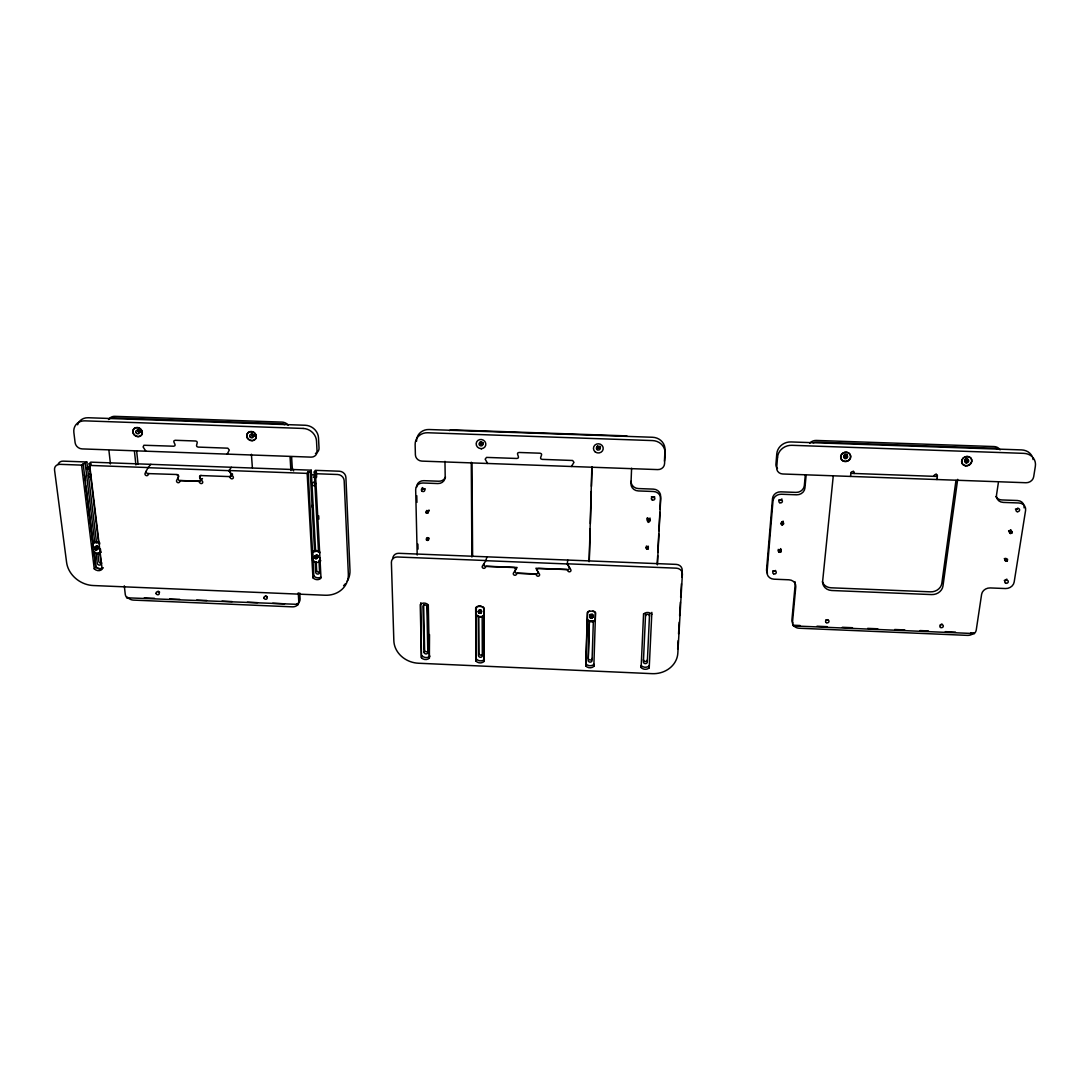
<?xml version="1.0" encoding="UTF-8"?>
<svg xmlns="http://www.w3.org/2000/svg" width="1090" height="1090" viewBox="0 0 1090 1090"><rect width="100%" height="100%" fill="white"/><g stroke="black" fill="none" stroke-linecap="round" stroke-linejoin="round"><path stroke-width="1.5" d="M649.885 520.938C646.506 511.741 647.624 530.38 650.008 518.009M649.081 521.62L649.081 519.153M649.218 667.884L649.231 665.84A5.368 4.714 1.8 0 1 641.165 665.486L641.138 667.53A5.382 4.728 1.9 0 0 649.218 667.884L651.847 612.376M649.558 521.361L649.558 518.881M647.801 549.033L648.359 547.003L646.901 546.676L645.975 547.793L647.801 549.033L647.814 546.471M648.059 521.592L647.337 518.377M648.278 548.774L648.291 546.213M648.564 521.688L648.577 519.221M646.792 548.992L646.806 546.431M647.324 520.843L647.256 517.9M647.297 549.101L647.31 546.54M647.61 521.279L647.624 518.813M646.343 548.692L646.356 546.131M585.793 666.017L587.346 612.566A5.436 4.851 5.2 0 1 595.521 612.907L593.846 666.371A5.355 4.714 5.3 0 1 585.793 666.017L587.646 611.953A5.682 5.082 5.2 0 1 589.472 611M589.118 561.731L591.87 466.656M589.295 560.832L590.235 528.677M590.385 523.595L591.311 491.44M591.461 486.372L592.006 467.76M589.295 621.368L588.15 660.308A1.948 1.717 5.3 0 0 590.044 662.12A1.948 1.717 5.3 0 0 592.047 660.486L593.355 621.177M589.418 621.014L588.314 658.183A1.948 1.717 5.3 0 0 590.208 659.981A1.948 1.717 5.3 0 0 592.211 658.36M631.601 468.223L630.974 483.619A7.603 7.071 -0.3 0 0 638.263 490.936L653.428 491.495A7.575 7.017 -1.4 0 1 660.676 498.798L657.379 564.852M641.138 667.53L643.563 613.697M645.58 613.956L643.413 661.807A1.962 1.73 1.8 0 0 645.294 663.619A1.962 1.73 1.8 0 0 647.337 661.984L649.545 614.12M657.27 563.843L657.679 555.709M657.842 552.385L658.755 534.045M658.932 530.707L659.845 512.368M660.009 509.03L660.635 496.4A7.548 6.99 -1.5 0 0 653.414 489.124L638.304 488.565A7.575 7.044 -0.3 0 1 631.056 481.262M677.68 649L678.171 640.634M678.552 633.93L679.22 622.226M679.615 615.523L680.378 602.143M680.664 597.116L681.441 583.736M681.822 577.032L682.204 570.343A6.295 5.695 -1.7 0 0 676.236 564.388L398.804 553.311A6.213 5.573 19.8 0 0 392.822 558.72M592.47 615.986C593.069 614.923 588.518 614.869 590.535 617.948C593.246 619.365 592.238 614.542 590.262 616.749M846.358 455.32A1.581 1.444 -18.6 0 0 846.589 454.993L846.167 456.274L844.709 456.26M593.846 666.371L593.995 664.328A5.341 4.701 5.3 0 1 585.97 663.974M805.333 474.722L804.325 485.609A7.739 7.044 -13.9 0 1 796.013 492.394L780.726 491.835A7.684 6.99 -12 0 0 772.497 498.58L766.583 569.511A7.507 6.704 -8.5 0 0 767.496 573.231M806.096 475.567L804.938 487.993A7.766 7.071 -13.8 0 1 796.599 494.806L781.244 494.233A7.712 7.017 -11.9 0 0 772.987 501.005L767.047 572.168A7.535 6.731 -8.4 0 0 773.954 579.185L788.915 579.798A7.507 6.676 -8.7 0 1 795.782 586.802L792.512 622.104A7.439 6.54 -8.1 0 0 793.506 625.919L974.324 633.576A7.63 6.499 -15.1 0 0 976.272 629.843L981.6 594.363A7.753 6.635 -17.1 0 1 990.211 587.932L1005.457 588.545A7.821 6.676 -18.2 0 0 1014.163 582.074L1025.595 510.379A8.025 6.935 -21.7 0 0 1018.905 502.981L1003.263 502.408A8.052 6.99 -22.1 0 1 996.519 494.983L998.345 482.829M833.196 476.534L822.65 581.161A10.11 8.924 -11.3 0 0 831.725 590.507L931.65 594.581A10.273 8.897 -15.6 0 0 942.973 586.025L957.674 479.355M850.541 476.425L850.854 473.36A1.703 1.54 -17.8 0 1 852.707 471.589A1.703 1.54 -17.8 0 1 854.178 473.482L853.361 471.139M537.22 570.669L537.247 569.184L538.664 568.503L568.503 569.62L569.58 568.013L567.263 563.952L567.754 560.069M936.909 479.532L937.305 476.453L936.16 474.096M955.971 480.431L941.828 583.3A10.232 8.87 -15.6 0 1 930.56 591.843L831.03 587.796A10.069 8.897 -11.4 0 1 822.35 581.788M252.062 434.297L252.417 435.564L253.793 435.578M428.179 512.491C424.582 507.177 426.776 518.131 429.051 510.066M97.187 548.856L96.737 547.657L95.416 547.562M483.946 661.494L483.783 608.206A5.396 4.81 13 0 0 475.676 607.866L475.976 661.139A5.327 4.673 12.2 0 0 483.946 661.494L484.246 614.61M475.976 661.139L476.167 607.184A5.654 5.041 13 0 1 481.426 606.176M476.344 608.125L476.207 615.455A5.654 5.041 13 0 0 483.919 615.782L484.083 615.06M480.799 442.05L481.276 444.148L482.897 443.153M482.775 443.548L482.093 442.118L480.744 442.458M486.876 556.84L485.936 560.696L567.263 563.952M314.887 557.031C319.534 556.377 313.552 560.969 315.133 556.486M315.65 557.399L315.283 556.186M316.591 555.341L317.558 556.281L316.89 557.93M600.304 446.423A1.54 1.444 3.9 0 1 598.887 448.412A1.54 1.444 3.9 0 1 597.47 446.409A1.54 1.444 3.9 0 0 597.742 447.05L597.702 447.091M429.365 658.128L428.288 604.895A5.396 4.782 16.6 0 0 420.222 604.569L421.435 657.788A5.314 4.646 15.4 0 0 429.365 658.128L429.514 634.557M781.884 498.934L780.644 500.405L778.778 499.956M421.435 657.788L420.835 602.675M783.451 524.072C782.62 518.963 779.432 526.674 783.451 524.072L782.933 521.579L782.089 522.26L782.606 524.767M781.053 551.622C781.775 549.074 776.421 549.047 779.2 552.262C781.694 553.502 781.435 547.739 779.704 549.701L780.208 552.289M481.044 448.658L481.644 448.63A4.864 4.551 18.5 0 0 484.955 441.586A4.864 4.551 18.5 0 0 476.698 441.804A4.864 4.551 18.5 0 0 481.017 448.644L481.589 448.808M478.782 611.694L479.014 610.795M481.031 611.79L480.268 612.853M427.484 540.449C429.978 540.422 428.234 536.784 426.49 538.297C425.509 543.692 430.605 534.277 427.73 540.408M427.975 540.381L428.833 537.874M426.531 540.054L427.389 537.547M426.994 540.34L427.852 537.833M427.43 513.158L428.057 510.774M427.893 512.899L428.752 510.488M846.399 455.266C842.597 453.317 846.617 459.83 846.644 454.966M426.435 513.131L427.307 510.706L428.302 510.747M426.939 513.24L427.811 510.815M425.972 512.831L426.844 510.406M1011.997 532.778C1011.493 527.669 1007.078 535.653 1011.997 532.778L1010.566 530.217L1008.618 530.871L1010.049 533.419M1006.874 579.131L1004.258 580.48M146.142 471.221L146.305 472.76L147.777 473.578L176.893 474.504A1.717 1.485 33.5 0 1 178.515 476.861L176.662 480.377A1.676 1.458 33.2 0 0 177.452 482.475A1.676 1.458 33.2 0 0 179.605 481.998L180.381 480.513L198.707 481.194L199.783 482.747A1.676 1.472 32.5 0 0 202.031 483.401A1.676 1.472 32.5 0 0 202.44 481.33L199.947 477.652A1.676 1.472 32.8 0 1 201.146 475.404M177.738 478.265L179.06 480.581L199.538 481.358L202.468 478.578M178.406 476.998L178.256 475.458L176.784 474.641M140.051 430.959C137.667 427.648 137.381 434.147 140.051 431.517A1.553 1.349 36.8 0 1 139.193 431.204M319.67 551.676A5.736 5.069 24.4 0 0 312.517 551.812L312.653 560.941A5.75 5.069 24.4 0 0 320.351 561.241L320.678 560.587M318.512 551.949L314.247 472.011L316.386 472.093L315.473 473.7L321.005 578.163A5.45 4.796 23.6 0 1 312.953 577.823L313.852 576.01L308.102 471.793L310.241 471.875L311.222 470.185L90.756 462.146L89.162 463.781L98.672 543.147M126.93 597.811L298.033 604.364A7.235 6.295 23.7 0 1 292.42 606.844L133.402 600.1A7.276 6.118 29.4 0 1 127.407 597.143L126.93 597.811A7.289 6.131 29.4 0 1 125.227 594.05L124.301 585.821M253.697 435.755L252.866 435.455M312.653 560.941L312.98 560.274A5.736 5.069 24.4 0 0 314.165 561.077M148.826 473.469L148.049 474.968A1.69 1.458 34.3 0 1 145.91 475.444A1.69 1.458 34.3 0 1 145.106 473.332L148.077 467.556L89.721 465.416L102.147 569.171A5.505 4.619 31.4 0 1 94.258 568.844L81.587 465.117L86.832 461.996L96.574 542.861M483.742 564.075L483.756 565.56L485.159 566.35L514.575 567.563L515.693 569.798M514.889 571.01L515.992 573.245L536.566 574.103L537.983 573.422L537.997 571.95M227.21 454.121L229.295 450.034L227.824 448.181L198.162 447.091C193.966 446.559 199.811 441.532 195.614 441L175.177 440.278C171.021 440.891 177.874 445.619 173.719 446.219L143.935 445.251L143.076 446.955L145.897 451.192M97.064 549.074L96.737 547.207L95.334 548.161M97.555 548.488L97.46 547.262L96.152 546.853M480.595 442.704L480.867 442.063A1.526 1.431 18.5 0 0 481.29 442.69A1.935 1.812 18.6 0 1 480.431 442.009A1.526 1.431 18.5 0 0 481.235 444.189A1.526 1.431 18.5 0 0 483.279 443.058M314.247 472.011L315.228 470.335L339.358 471.221A6.39 5.777 27.3 0 1 345.898 477.366L349.985 570.234A24.784 21.854 23.4 0 1 347.22 581.243M312.953 577.823L307.162 473.387L308.102 471.793M314.983 556.799L316.141 555.628L317.408 556.854M571.392 466.493L573.967 462.364L572.645 460.484L542.098 459.367C537.806 458.713 544.387 453.876 540.095 453.208L519.058 452.473C514.739 452.895 521.238 458.045 516.919 458.468L486.522 457.405L485.173 459.19L487.639 463.482M200.724 480.867L199.552 476.752L200.751 475.553L230.181 476.616L231.639 474.872L228.914 470.662L147.968 467.692L150.883 464.34M230.971 476.439L232.592 474.164M230.181 476.616L231.802 474.341M230.453 476.603L232.347 474.273M228.914 470.662L231.38 467.283M590.385 615.25L592.442 615.4A1.608 1.444 5.2 0 1 592.524 617.335M590.303 616.245L592.361 616.395M654.681 496.768L653.005 497.735L651.438 496.645M94.258 568.844L95.92 566.8L94.094 551.772M775.603 570.452L774.568 571.296L772.742 570.86M100.43 549.006L100.825 552.371A5.804 4.878 32.1 0 1 93.263 552.071L93.808 551.417A5.791 4.878 32.1 0 0 94.394 551.853M93.263 552.071L92.786 543.011A5.791 4.878 32.2 0 1 99.776 542.888M1017.883 508.267L1016.738 509.139M941.992 623.957L940.261 624.856M1007.283 560.928C1009.095 556.023 1001.724 561.827 1007.283 560.928L1005.866 558.284M137.967 436.709A4.946 4.292 36.7 0 1 133.103 429.937A4.946 4.292 36.7 0 1 141.073 429.705A4.946 4.292 36.7 0 1 138.58 436.681L138.73 436.518A4.946 4.292 36.7 0 0 141.223 429.542A4.946 4.292 36.7 0 0 133.266 429.773A4.946 4.292 36.7 0 0 138.13 436.531L138.157 436.545M252.417 433.588L251.899 435.755L253.984 435.373M85.851 485.977L93.29 545.095M84.489 474.777L85.483 480.949M89.721 465.416L91.247 463.863L89.162 463.781M482.747 443.398L481.14 443.603L480.813 442.063M598.138 446.369L597.77 446.818A1.948 1.826 3.9 0 1 597.238 446.287M599.827 447.513L597.974 447.5M97.31 548.788C94.667 551.322 94.517 545.273 97.487 546.758M315.119 556.581C316.264 554.36 318.566 558.257 315.909 557.549M479.096 610.918L480.404 610.686L480.963 611.858M140.12 431.586L138.348 431.136M312.108 506.945L312.449 504.902M251.953 434.229L252.471 434.011A1.948 1.744 33.7 0 1 252.022 433.384M425.209 488.797L424.01 489.233M599.636 447.445L598.219 447.445M781.789 522.355L780.808 523.5L781.585 524.726M779.391 549.932L778.424 551.063L779.2 552.262M827.705 619.679L825.839 619.938M966.912 460.511L965.44 460.498M97.133 548.951L95.811 548.856M315.31 556.404L317.095 557.467M317.204 556.69L316.168 558.271L315.065 556.745M317.572 556.54L316.781 557.044M316.849 557.794L315.065 557.004M479.219 611.068L480.908 611.599L480.063 612.566M591.938 617.54L590.576 617.444M140.133 431.463L138.771 431.122M482.448 443.221L480.922 442.622M482.366 443.48L480.826 442.349A1.948 1.826 18.5 0 1 482.788 444.843A1.948 1.826 18.5 0 1 479.464 445.129A1.948 1.826 18.5 0 1 480.731 442.254M845.799 456.138L844.886 456.138M315.719 483.252L313.484 482.284M267.132 596.652L265.565 595.658M1016.752 509.153L1015.417 509.084M140.106 431.286L139.248 431.068M850.854 473.36L937.305 476.453A1.758 1.553 -21.1 0 0 935.901 474.45A1.758 1.553 -21.1 0 0 933.967 476.344M86.832 461.996L63.22 461.138A6.486 5.491 36.3 0 0 58.029 464.558M81.587 465.117L59.936 464.326A6.526 5.505 36.2 0 0 54.541 469.994L66.599 562.44A25.179 21.078 31.6 0 0 93.263 585.534L325.024 595.235A24.92 21.95 23.4 0 0 348.337 573.967L344.168 480.676A6.431 5.804 27.2 0 0 337.6 474.504L315.473 473.7M307.162 473.387L229.009 470.526L233.083 476.575A1.676 1.485 31.8 0 1 232.647 478.66A1.676 1.485 31.8 0 1 230.399 478.019L229.336 476.439M311.386 474.709L314.642 474.831M793.506 625.919L793.37 625.224L800.128 625.51M817.01 626.219L827.133 626.655M842.338 627.295L852.462 627.717M867.654 628.371L877.791 628.794M894.672 629.502L904.795 629.938M919.987 630.579L928.435 630.933M945.316 631.655L955.44 632.077M970.631 632.718L974.324 633.576M144.302 597.865L154.439 598.287M169.645 598.941L179.782 599.364M196.677 600.072L206.814 600.508M222.006 601.149L232.143 601.585M247.348 602.225L257.485 602.647M272.691 603.288L284.517 603.792M478.565 616.504L481.971 616.654M589.118 621.205L594.214 621.423M158.036 591.148L159.631 592.143M648.073 519.113L650.008 520.475M424.01 489.219L422.797 488.702M599.568 446.369L599.309 448.262L597.742 446.982M967.538 459.367C963.124 457.759 967.443 463.89 967.538 459.367A1.621 1.431 -23 0 1 967.443 459.776M422.797 488.715L422.28 487.557M252.376 435.114L252.253 434.052M479.055 612.117L478.932 611.299M1010.73 529.754L1012.174 532.302M1010.185 530.639L1011.615 533.201M1009.653 530.898L1011.084 533.46M1009.122 530.98L1010.553 533.541M592.388 616.068L590.712 615.537L590.262 617.008M1005.348 558.543L1006.751 561.187M1004.817 558.611L1006.22 561.255M1004.312 558.502L1005.716 561.146M481.126 611.204L479.382 610.414L478.864 612.934L480.84 612.607L479.927 611.422L478.973 612.444A1.594 1.431 13 0 1 479.246 610.209A1.594 1.431 13 0 1 481.576 611.177A1.594 1.431 13 0 1 480.05 612.921M783.07 521.115L783.587 523.609M782.579 522.001L783.111 524.494M781.83 522.301L782.348 524.794M781.571 522.328L782.089 524.835M780.685 548.583L781.189 551.172M780.195 549.442L780.712 552.031M779.445 549.742L779.95 552.33M779.187 549.769L779.691 552.357M778.246 549.374L778.75 551.962M85.224 463.631L94.816 542.997M96.043 553.134L97.269 563.257A2.003 1.69 31.4 0 0 99.408 565.111A2.003 1.69 31.4 0 0 101.098 563.421L99.68 551.595M83.126 463.563L93.277 547.017M93.686 550.355L95.716 567.059A5.491 4.605 31.4 0 0 103.128 567.849M97.8 552.971L98.808 561.391A2.003 1.676 31.5 0 0 101.861 563.039M108.932 450.579L110.322 462.746A7.657 6.554 35.8 0 1 110.335 463.999M134.465 451.492L135.896 464.926M136.645 450.988L138.062 464.381M251.409 454.257L252.376 467.705M290.09 457.432L290.812 469.327A7.575 6.799 29.7 0 0 291.016 470.607M298.251 592.81L298.769 601.367A7.235 6.295 23.7 0 1 297.693 605.032M291.602 456.901L292.215 467.065A7.548 6.772 29.8 0 0 293.646 470.921M299.75 593.014L300.091 598.71A7.208 6.281 23.8 0 1 296.63 604.242M311.222 470.185L315.637 551.622M316.182 561.8L316.645 570.274A1.976 1.744 23.7 0 0 319.847 571.828M310.241 471.875L314.601 551.785M315.146 561.99L315.705 572.196A1.989 1.744 23.7 0 0 317.749 574.062A1.989 1.744 23.7 0 0 319.602 572.345L318.975 560.451M316.386 472.093L316.645 477.134M318.689 515.802L318.866 519.167M320.174 557.862L320.351 561.241M416.775 495.691L416.939 502.381M417.892 544.114L418.015 549.128M417.197 555.014L415.671 489.696A7.507 6.881 21.2 0 1 422.947 482.993L437.839 483.551A7.535 6.949 20.7 0 0 445.197 476.82L444.965 461.343M427.512 604.787L427.825 619.924M423.629 604.623L424.609 650.035A1.935 1.69 15.4 0 0 428.07 651.234M471.997 463.209L472.61 556.159M471.275 462.215L471.902 557.017M597.756 446.423L597.702 447.377M482.189 616.817L482.325 655.635A1.935 1.703 12.2 0 1 480.404 657.27A1.935 1.703 12.2 0 1 478.469 655.471L478.278 616.654M478.769 616.313L478.946 653.36A1.935 1.703 12.2 0 0 482.393 654.559M483.892 607.512L483.919 615.782M77.622 424.773A13.148 11.254 37.6 0 1 88.195 417.743L305.2 425.25A12.971 11.731 31.4 0 1 318.498 437.798L319.029 448.031A6.458 5.832 30.4 0 1 315.432 453.426M813.14 442.812A7.875 7.208 -17.3 0 1 816.819 442.118L995.115 448.276A8.134 7.14 -24 0 1 998.644 449.216M974.01 632.868A7.63 6.499 -15.1 0 1 967.484 635.375L799.134 628.235A7.439 6.526 -8.1 0 1 793.37 625.224M1024.096 507.885A7.998 6.908 -21.8 0 0 1017.433 500.514L1001.846 499.942A8.011 6.976 -22.2 0 1 995.81 496.495M792.961 623.112A7.412 6.513 -8.2 0 1 791.967 619.297L795.223 584.104A7.48 6.649 -8.8 0 0 794.923 581.624M809.666 443.289A7.862 7.18 -17.4 0 1 816.315 440.442L994.066 446.559A8.107 7.112 -24 0 1 1000.061 449.884M1032.748 458.018A13.829 12.031 -24.2 0 1 1033.061 459.571M1032.203 456.533A13.829 12.031 -24.2 0 0 1021.521 449.911L791.013 441.941A13.271 12.194 -15.4 0 0 776.788 453.781L775.93 464.177A6.608 6.063 -14.2 0 0 776.543 467.242M777.483 468.536A6.608 6.063 -14.2 0 1 776.966 467.923M967.947 459.571A1.621 1.431 -23 0 1 966.19 461.22A1.621 1.431 -23 0 1 964.786 459.558M965.876 458.399A1.621 1.431 -23 0 1 966.285 458.304M966.707 458.304A1.621 1.431 -23 0 1 967.429 458.604M967.784 459.299A1.621 1.431 -23 0 1 967.361 460.375M967.034 460.648A1.621 1.431 -23 0 1 965.1 460.634M966.503 460.552A1.621 1.431 -23 0 1 965.29 460.552M847.039 454.966A1.594 1.444 -18.5 0 1 845.458 456.982A1.594 1.444 -18.5 0 1 844.137 454.952M845.05 454.176A1.594 1.444 -18.5 0 1 846.589 454.367M847.025 455.061A1.594 1.444 -18.5 0 1 844.15 456.124M846.903 455.17A1.594 1.444 -18.6 0 1 844.328 456.124M846.807 454.898A1.581 1.444 -18.6 0 1 846.453 455.593M482.747 606.708A5.654 5.041 13 0 1 483.347 607.076M483.538 615.441A5.654 5.028 13 0 1 482.298 616M478.169 615.823A5.654 5.028 13 0 1 476.385 614.733M479.069 612.376A1.458 1.294 13 0 1 479.137 610.318A1.458 1.294 13 0 1 481.344 611.013A1.458 1.294 13 0 1 480.131 612.716M479.001 612.716A1.458 1.294 13 0 1 479.055 610.645A1.458 1.294 13 0 1 481.262 611.34A1.458 1.294 13 0 1 480.063 613.043M480.976 610.114A1.458 1.294 13 0 1 481.412 610.686M482.475 443.93A1.526 1.431 18.5 0 1 480.418 442.05A1.526 1.431 18.5 0 0 481.126 443.208M482.175 443.766A1.526 1.431 18.5 0 1 480.418 442.145M481.208 442.949A1.526 1.431 18.5 0 1 480.595 441.995M416.584 487.353A7.48 6.853 21.2 0 1 423.833 480.676L438.671 481.221A7.507 6.921 20.8 0 0 445.51 477.066M449.448 430.564A7.603 7.085 21.7 0 1 452.909 429.882L625.224 435.837A7.644 7.194 0.4 0 1 627.009 436.095M590.14 616.913A1.458 1.308 5.2 0 1 590.426 615.169A1.458 1.308 5.2 0 1 592.401 615.319A1.458 1.308 5.2 0 1 592.456 617.076M590.003 616.272A1.458 1.308 5.2 0 1 591.461 614.569A1.458 1.308 5.2 0 1 592.688 616.463M592.047 614.379A1.458 1.308 5.2 0 1 592.606 614.828M590.249 617.24A1.608 1.444 5.2 0 1 590.317 615.21A1.608 1.444 5.2 0 1 592.579 615.305M592.183 617.553A1.608 1.444 5.2 0 1 590.576 617.485M589.935 615.114A1.608 1.431 5.2 0 1 590.712 614.283M591.938 614.188A1.608 1.431 5.2 0 1 592.892 614.896M593.001 610.959A5.682 5.082 5.2 0 1 594.309 611.49M594.908 611.858A5.682 5.082 5.2 0 1 595.44 612.28L595.181 620.578A5.682 5.082 5.2 0 1 587.401 620.251L587.469 619.529A5.682 5.082 5.2 0 0 589.227 620.632M593.41 620.809A5.682 5.082 5.2 0 1 589.908 620.85M600.127 447.595A1.54 1.444 3.9 0 1 597.388 446.505M600.154 447.322A1.54 1.444 3.9 0 1 597.415 446.246M599.555 447.513A1.54 1.444 3.9 0 1 598.383 447.5M416.544 441.246A12.903 11.976 23.5 0 1 429.065 429.528L652.556 437.267A13.012 12.208 -2.8 0 1 664.995 449.966L664.478 460.307A6.499 6.063 -3.1 0 1 664.382 461.097M316.918 555.301A1.472 1.308 24.4 0 1 316.604 557.821M317.667 555.45A1.472 1.308 24.4 0 1 316.754 557.521M316.536 557.181A1.472 1.308 24.4 0 0 318.035 556.486A1.472 1.308 24.4 0 1 316.686 556.881M317.68 555.205A1.621 1.431 24.4 0 1 316.686 557.671M312.176 552.466A5.75 5.069 24.4 0 1 319.915 552.78M320.16 560.969A5.736 5.069 24.4 0 1 318.961 561.554M254.352 435.387A1.54 1.376 33.6 0 1 251.967 435.837A1.54 1.376 33.6 0 1 252.212 433.507M254.379 435.455A1.54 1.376 33.6 0 1 252.022 435.441A1.54 1.376 33.6 0 1 252.403 433.261M254.311 435.455A1.54 1.376 33.6 0 1 252.199 435.183A1.54 1.376 33.6 0 1 252.267 433.18A1.54 1.376 33.6 0 0 252.39 434.924M252.349 434.351A1.54 1.376 33.7 0 1 252.24 433.261M86.778 469.259A7.63 6.486 35.4 0 1 89.38 468.877M313.334 477.12A7.535 6.758 28.2 0 1 316.073 477.706M108.482 419.5A7.753 6.69 37.5 0 1 113.142 417.906L281.002 423.697A7.671 6.908 32.9 0 1 284.49 424.623M91.001 477.27A1.758 1.499 35.4 0 1 88.862 476.494A1.758 1.499 35.4 0 1 89.053 474.477A1.758 1.499 35.4 0 1 91.26 474.695M86.71 468.468A7.603 6.472 35.5 0 1 90.252 466.711M109.068 419.146A7.739 6.676 37.5 0 1 114.723 416.339L282.106 422.116A7.657 6.894 32.9 0 1 288.359 425.345M139.942 432.171A1.553 1.349 36.7 0 1 137.912 429.978M140.188 431.913A1.553 1.349 36.7 0 1 138.157 431.136M140.065 431.749A1.553 1.349 36.7 0 1 138.634 431.204M95.416 547.057A1.485 1.254 32.1 0 1 98.168 547.589M96.724 546.035A1.485 1.254 32.1 0 1 97.46 546.172M96.152 546.076A1.635 1.376 32.1 0 1 97.719 546.144M92.241 543.651A5.804 4.878 32.1 0 1 99.83 543.965M100.88 552.112A5.791 4.878 32.1 0 1 98.441 552.957M95.688 552.521A5.791 4.878 32.1 0 1 95.021 552.221M643.618 613.956A5.464 4.864 1.2 0 1 651.847 614.31M647.337 659.845A1.948 1.717 1.8 0 1 645.307 661.48A1.948 1.717 1.8 0 1 643.441 659.668M484.301 564.552A1.621 1.458 13.7 0 1 483.579 564.143M645.566 616A1.989 1.771 1.2 0 1 647.637 614.31A1.989 1.771 1.2 0 1 649.545 616.163M429.951 656.139A5.3 4.646 15.4 0 1 422.034 655.785M484.382 659.477A5.314 4.66 12.2 0 1 476.439 659.123M102.787 567.985A5.491 4.605 31.4 0 1 95.92 566.8M345.571 583.572A24.784 21.854 23.4 0 1 343.582 585.671M320.787 577.196A5.436 4.782 23.7 0 1 313.852 576.01M665.091 453.345L664.559 463.741A6.526 6.104 -3 0 1 657.733 469.599L421.898 461.111A6.472 5.981 23.3 0 1 415.385 454.843L415.14 444.529A12.985 12.031 23.4 0 1 427.73 432.757L652.569 440.578A13.094 12.276 -2.7 0 1 665.091 453.345M682.381 574.144L677.83 653.142A24.661 21.773 1.2 0 1 652.079 673.661L418.492 663.238A24.375 21.378 16.1 0 1 393.844 640.729L391.392 562.413A6.254 5.586 19.7 0 1 397.4 556.99L485.963 560.533L482.393 566.078A1.621 1.472 13.7 0 0 482.993 568.122A1.621 1.472 13.7 0 0 485.2 567.672L486.126 566.228L517.137 567.481L513.499 573.013A1.621 1.472 11.2 0 0 514.085 575.043A1.621 1.472 11.2 0 0 516.292 574.594L517.246 573.163L535.653 573.912L536.58 575.425A1.621 1.472 9.4 0 0 538.787 576.051A1.621 1.472 9.4 0 0 539.4 574.062L535.871 568.244L567.018 569.498L567.917 571.01A1.635 1.485 6.9 0 0 570.138 571.637A1.635 1.485 6.9 0 0 570.779 569.648L567.291 563.803L676.372 568.176A6.336 5.723 -1.6 0 1 682.381 574.144M777.551 457.201L776.679 467.637A6.649 6.09 -14 0 0 782.743 473.987L1025.963 482.734A6.935 6.009 -23.6 0 0 1033.674 476.807L1035.35 466.288A13.925 12.099 -24.1 0 0 1023.796 453.358L791.871 445.306A13.353 12.249 -15.2 0 0 777.551 457.201M94.735 548.393C95.784 552.48 98.195 546.322 94.735 548.393M845.813 461.397L845.867 461.574A5.055 4.592 -18.4 0 0 850.064 454.435A5.055 4.592 -18.4 0 0 841.494 454.653A5.055 4.592 -18.4 0 0 845.213 461.588L845.159 461.411A5.055 4.592 -18.4 0 1 841.439 454.476A5.055 4.592 -18.4 0 1 849.996 454.257A5.055 4.592 -18.4 0 1 845.813 461.397M303.129 428.438L84.87 420.849A13.23 11.295 37.5 0 0 73.861 432.498L75.115 442.704A6.595 5.614 37.1 0 0 82.05 448.903L311.045 457.132A6.499 5.872 30.3 0 0 317.054 451.342L316.522 441.055A13.053 11.786 31.3 0 0 303.129 428.438M423.983 652.133L422.988 606.612A1.962 1.744 16.6 0 1 424.896 604.936A1.962 1.744 16.6 0 1 426.885 606.776L427.825 652.311A1.935 1.69 15.4 0 1 425.945 653.932A1.935 1.69 15.4 0 1 423.983 652.133M247.321 437.594A4.905 4.387 33.6 0 0 255.537 438.916A4.905 4.387 33.6 0 0 251.885 431.531A4.905 4.387 33.6 0 0 247.321 437.594M247.198 437.771A4.905 4.387 33.6 0 0 255.414 439.093A4.905 4.387 33.6 0 0 251.763 431.695A4.905 4.387 33.6 0 0 247.198 437.771M135.882 432.417A1.976 1.717 36.7 0 0 139.111 433.343A1.976 1.717 36.7 0 0 137.953 430.278A1.976 1.717 36.7 0 0 135.882 432.417M249.883 436.654A1.962 1.758 33.6 0 0 253.166 437.185A1.962 1.758 33.6 0 0 251.708 434.229A1.962 1.758 33.6 0 0 249.883 436.654M779.636 502.654A1.771 1.621 -11.9 0 0 782.402 501.359A1.771 1.621 -11.9 0 0 779.881 499.847A1.771 1.621 -11.9 0 0 779.636 502.654M773.546 573.776A1.73 1.553 -8.4 0 0 776.257 572.536A1.73 1.553 -8.4 0 0 773.777 571.078A1.73 1.553 -8.4 0 0 773.546 573.776M1017.27 511.687A1.853 1.594 -21.7 0 0 1019.559 509.548A1.853 1.594 -21.7 0 0 1016.534 509.016A1.853 1.594 -21.7 0 0 1017.27 511.687M1006.016 583.3A1.799 1.54 -18.2 0 0 1008.25 581.256A1.799 1.54 -18.2 0 0 1005.293 580.738A1.799 1.54 -18.2 0 0 1006.016 583.3M940.547 627.458A1.758 1.499 -14.3 0 0 943.313 626.246A1.758 1.499 -14.3 0 0 940.915 624.829A1.758 1.499 -14.3 0 0 940.547 627.458M826.288 622.635A1.717 1.512 -9.6 0 0 828.986 621.436A1.717 1.512 -9.6 0 0 826.561 620.019A1.717 1.512 -9.6 0 0 826.288 622.635M965.372 465.621A5.164 4.564 -22.9 0 0 971.585 459.421A5.164 4.564 -22.9 0 0 963.083 458.059A5.164 4.564 -22.9 0 0 965.372 465.621M965.481 465.812A5.178 4.564 -22.9 0 0 971.694 459.612A5.178 4.564 -22.9 0 0 963.178 458.236A5.178 4.564 -22.9 0 0 965.481 465.812M844.927 458.549A2.017 1.839 -18.4 0 0 847.611 456.369A2.017 1.839 -18.4 0 0 844.355 455.416A2.017 1.839 -18.4 0 0 844.927 458.549M966.162 462.882A2.071 1.826 -22.9 0 0 968.642 460.389A2.071 1.826 -22.9 0 0 965.236 459.857A2.071 1.826 -22.9 0 0 966.162 462.882M478.66 612.784A1.458 1.294 13 0 0 481.153 612.662A1.458 1.294 13 0 0 479.682 610.768A1.458 1.294 13 0 0 478.66 612.784M421.776 490.909A1.73 1.581 21.2 0 0 424.691 490.623A1.73 1.581 21.2 0 0 422.811 488.375A1.73 1.581 21.2 0 0 421.776 490.909M652.161 499.888A1.744 1.608 -1.4 0 0 654.845 498.58A1.744 1.608 -1.4 0 0 652.297 497.094A1.744 1.608 -1.4 0 0 652.161 499.888M590.371 617.512A1.458 1.308 5.2 0 0 592.756 616.804A1.458 1.308 5.2 0 0 590.848 615.291A1.458 1.308 5.2 0 0 590.371 617.512M590.344 617.839A1.458 1.308 5.2 0 0 592.728 617.144A1.458 1.308 5.2 0 0 590.821 615.618A1.458 1.308 5.2 0 0 590.344 617.839M595.235 451.914A4.891 4.605 4 0 0 603.165 449.148A4.891 4.605 4 0 0 596.598 444.066A4.891 4.605 4 0 0 595.235 451.914M597.116 449.625A1.962 1.839 3.9 0 0 600.277 448.521A1.962 1.839 3.9 0 0 597.661 446.478A1.962 1.839 3.9 0 0 597.116 449.625M314.901 557.208A1.472 1.308 24.4 0 0 317.394 557.685A1.472 1.308 24.4 0 0 316.4 555.491A1.472 1.308 24.4 0 0 314.901 557.208M314.751 557.521A1.472 1.308 24.4 0 0 317.245 557.998A1.472 1.308 24.4 0 0 316.25 555.791A1.472 1.308 24.4 0 0 314.751 557.521M314.601 557.821A1.472 1.308 24.4 0 0 317.095 558.298A1.472 1.308 24.4 0 0 316.086 556.104A1.472 1.308 24.4 0 0 314.601 557.821M314.928 557.535A1.621 1.431 24.4 0 0 317.694 557.644A1.621 1.431 24.4 0 0 316.195 555.396A1.621 1.431 24.4 0 0 314.928 557.535M312.094 484.423A1.73 1.553 28.2 0 0 314.969 485.241A1.73 1.553 28.2 0 0 314.056 482.543A1.73 1.553 28.2 0 0 312.094 484.423M264.039 598.151A1.676 1.444 24.9 0 0 266.805 598.928A1.676 1.444 24.9 0 0 265.906 596.407A1.676 1.444 24.9 0 0 264.039 598.151M156.129 593.6A1.676 1.417 28.8 0 0 158.895 594.377A1.676 1.417 28.8 0 0 157.914 591.87A1.676 1.417 28.8 0 0 156.129 593.6M95.252 548.365A1.485 1.254 32.1 0 0 97.719 548.842A1.485 1.254 32.1 0 0 96.601 546.662A1.485 1.254 32.1 0 0 95.252 548.365M94.993 548.665A1.499 1.254 32.1 0 0 97.473 549.142A1.499 1.254 32.1 0 0 96.342 546.962A1.499 1.254 32.1 0 0 94.993 548.665M94.748 548.965A1.499 1.254 32.1 0 0 97.214 549.442A1.499 1.254 32.1 0 0 96.097 547.262A1.499 1.254 32.1 0 0 94.748 548.965M95.075 548.338A1.649 1.376 32.1 0 0 97.773 549.101A1.649 1.376 32.1 0 0 96.778 546.635A1.649 1.376 32.1 0 0 95.075 548.338"/></g></svg>
